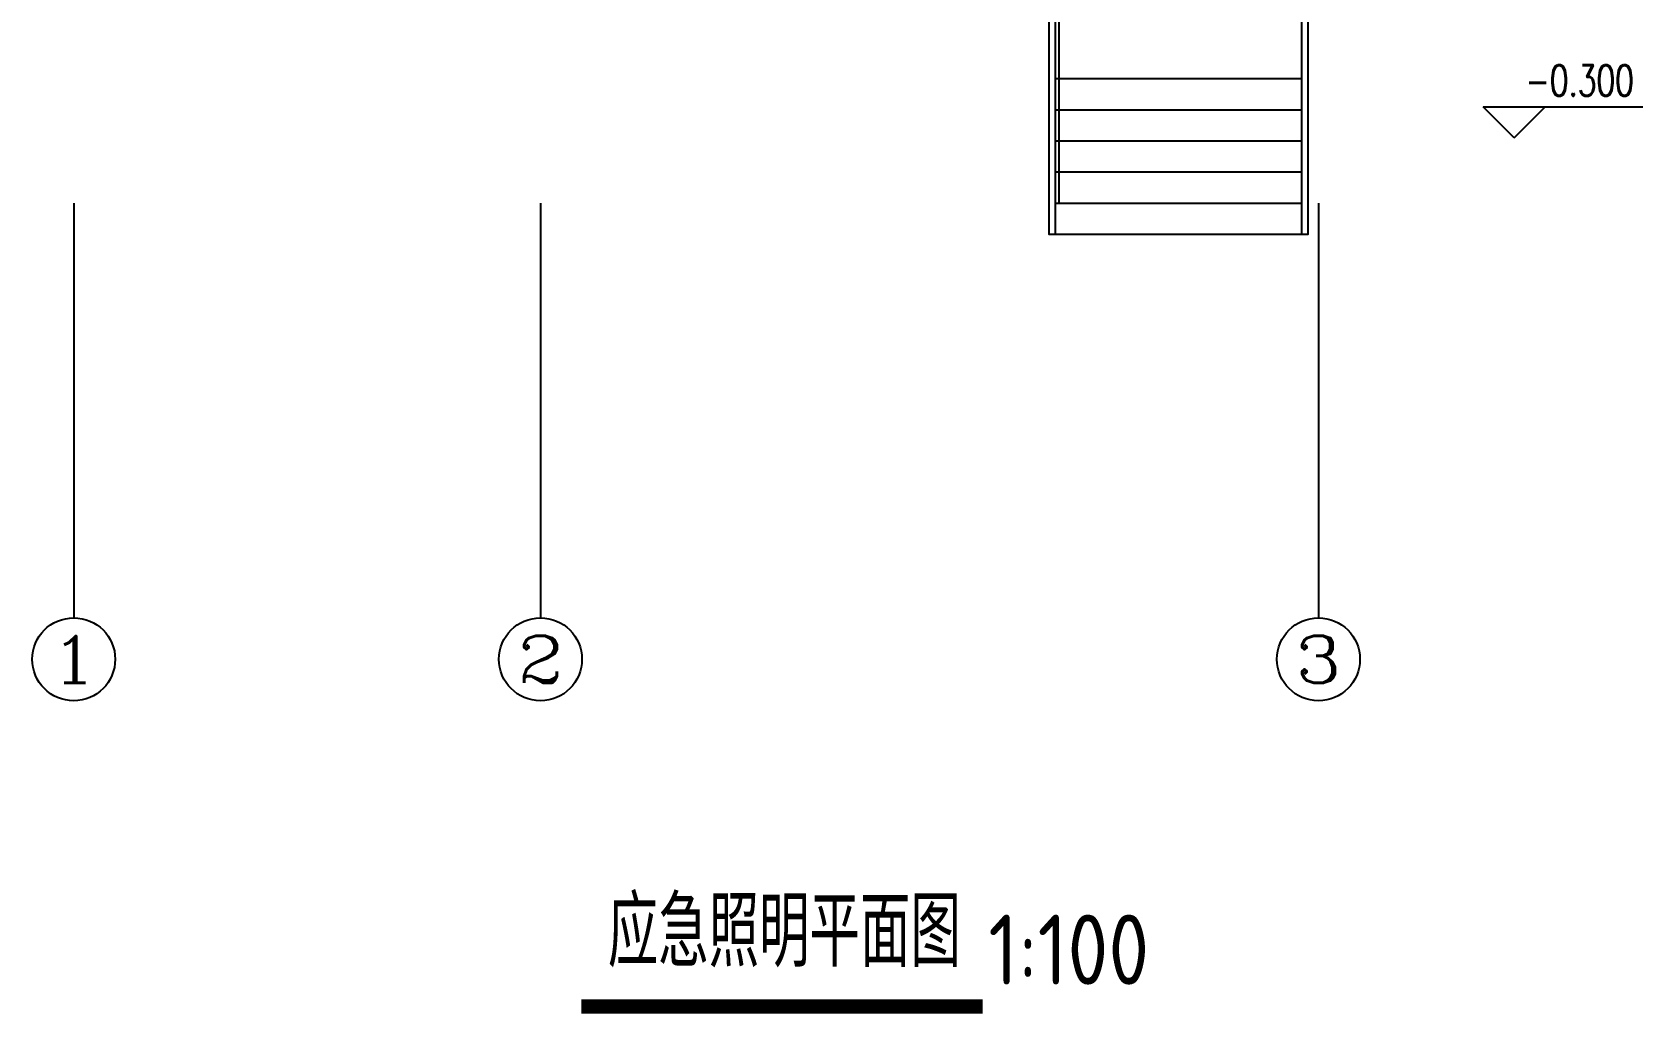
# Model space of a CAD drawing. Extents: x 5279878 to 5976284, y -275259 to -27697.
# Drawn here: x 5584003 to 5599530, y -227911 to -218443 of the extents above; entities that cross this region are included whole.
import ezdxf
from ezdxf.enums import TextEntityAlignment as Align

# ---------------------------------------------------------------- set-up
doc = ezdxf.new("R2010")
doc.units = 0
doc.header["$LTSCALE"] = 1000
doc.header["$MEASUREMENT"] = 0
doc.layers.get('0').update_dxf_attribs({"linetype": 'CONTINUOUS'})
for name, color, linetype in [('AXIS_TEXT', 7, 'CONTINUOUS'), ('DIM_SYMB', 3, 'CONTINUOUS'), ('PUB_TEXT', 7, 'CONTINUOUS'), ('建筑底图', 251, 'CONTINUOUS')]:
    doc.layers.add(name, color=color, linetype=linetype)
doc.styles.add('_TCH_AXIS', font='COMPLEX', dxfattribs={"bigfont": 'GBCBIG'})
doc.styles.add('_TCH_DIM', font='SIMPLEX', dxfattribs={"bigfont": 'GBCBIG'})
doc.styles.add('COMPLEX', font='COMPLEX')
doc.styles.get("Standard").update_dxf_attribs({"font": 'GBENOR', "bigfont": 'GBCBIG'})

# ---------------------------------------------------------------- blocks, each defined once
blk = doc.blocks.new('_AXISO')
blk.add_circle((0, 0), 0.5)
at = {"layer": 'AXIS_TEXT', "style": 'COMPLEX', "width": 1.041667}
blk.add_attdef('A', text='', height=0.56, dxfattribs=at).set_placement((-0.25, -0.28), (0.25, -0.28), align=Align.FIT)

msp = doc.modelspace()

# ---------------------------------------------------------------- linework, layer by layer
at = {"layer": 'DIM_SYMB', "const_width": 140}
msp.add_lwpolyline([(5589297, -227840.5), (5593164.1, -227840.5)], dxfattribs=at)
at = {"layer": '建筑底图'}
for p, q in [((5593903.1, -220091.6), (5593903.1, -214114)), ((5593902.8, -220091.6), (5593902.8, -214591.6)), ((5593863.1, -218891.6), (5596243.1, -218891.6)), ((5593863.1, -219191.6), (5596243.1, -219191.6)), ((5598289.4, -219463.2), (5597989.4, -219163.2)), ((5597989.4, -219163.2), (5599529.6, -219163.2)), ((5598289.4, -219463.2), (5598589.4, -219163.2)), ((5593863.1, -219491.6), (5596243.1, -219491.6)), ((5593863.1, -219791.6), (5596243.1, -219791.6)), ((5584402.8, -220091.6), (5584402.8, -224091.6)), ((5588902.8, -220091.6), (5588902.8, -224091.6)), ((5593863.1, -220091.6), (5596243.1, -220091.6)), ((5596402.8, -220091.6), (5596402.8, -224091.6))]:
    msp.add_line(p, q, dxfattribs=at)
for points in [[(5593803.1, -217391.6), (5593803.1, -220391.6), (5596303.1, -220391.6), (5596303.1, -217391.6)], [(5593863.1, -217391.6), (5593863.1, -220391.6)], [(5596243.1, -220391.6), (5596243.1, -217391.6)]]:
    msp.add_lwpolyline(points, dxfattribs=at)

# ---------------------------------------------------------------- block references
ref = msp.add_blockref('_AXISO', (5584402.8, -224491.6), dxfattribs=dict(at, xscale=800, yscale=800, zscale=800))
ref.add_attrib('A', '1', dxfattribs={"layer": 'AXIS_TEXT', "color": 0, "height": 452.5, "style": '_TCH_AXIS', "width": 2.333333}).set_placement((5584176.5, -224717.8), (5584629.1, -224717.8), align=Align.FIT)
ref = msp.add_blockref('_AXISO', (5588902.8, -224491.6), dxfattribs=dict(at, xscale=800, yscale=800, zscale=800))
ref.add_attrib('A', '2', dxfattribs={"layer": 'AXIS_TEXT', "color": 0, "height": 452.5, "style": '_TCH_AXIS', "width": 1.5}).set_placement((5588676.5, -224717.8), (5589129.1, -224717.8), align=Align.FIT)
ref = msp.add_blockref('_AXISO', (5596402.8, -224491.6), dxfattribs=dict(at, xscale=800, yscale=800, zscale=800))
ref.add_attrib('A', '3', dxfattribs={"layer": 'AXIS_TEXT', "color": 0, "height": 452.5, "style": '_TCH_AXIS', "width": 1.5}).set_placement((5596176.5, -224717.8), (5596629.1, -224717.8), align=Align.FIT)

# ---------------------------------------------------------------- texts
at = {"layer": 'PUB_TEXT'}
for s, p in [('应急照明平面图', (5589552.1, -227458)), ('1:100', (5593220.3, -227629.1))]:
    msp.add_text(s, height=675.18, dxfattribs=at).set_placement(p)
at = {"layer": '建筑底图', "style": '_TCH_DIM', "width": 0.705882}
msp.add_text('-0.300', height=297.5, dxfattribs=at).set_placement((5598399.6, -219058.2))

doc.saveas('drawing.dxf')
